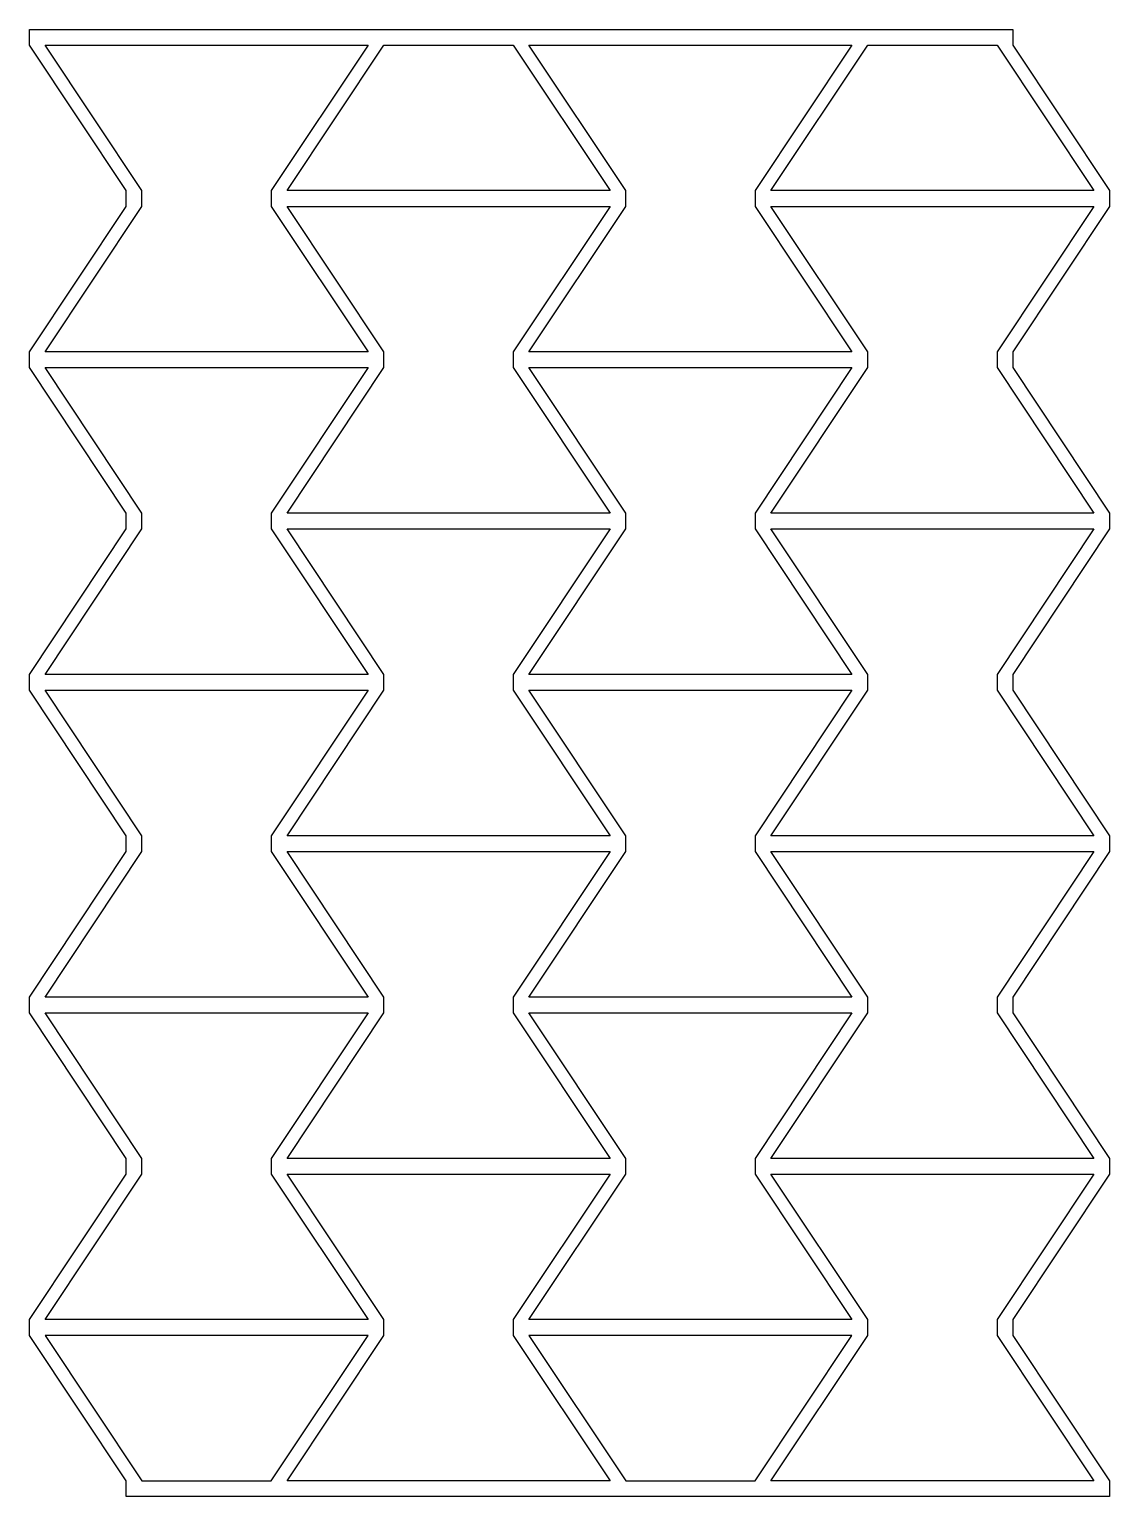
# Model space of a CAD drawing. Extents: x -0.035 to 0.635, y -0.005 to 0.905.
import ezdxf

# ---------------------------------------------------------------- set-up
doc = ezdxf.new("R2010")
doc.units = 0
doc.layers.add('MESH_EDGES', color=7, linetype='Continuous')

msp = doc.modelspace()

# ---------------------------------------------------------------- linework, layer by layer
at = {"layer": 'MESH_EDGES', "color": 7}
for p, q in [((-0.03488, 0.89512), (-0.03488, 0.90488)), ((-0.03488, 0.90488), (-0.02512, 0.90488)), ((-0.02512, 0.90488), (0.17512, 0.90488)), ((0.17512, 0.90488), (0.18488, 0.90488)), ((0.18488, 0.90488), (0.26512, 0.90488)), ((0.26512, 0.90488), (0.27488, 0.90488)), ((0.27488, 0.90488), (0.47512, 0.90488)), ((0.47512, 0.90488), (0.48488, 0.90488)), ((0.48488, 0.90488), (0.56512, 0.90488)), ((0.56512, 0.90488), (0.57488, 0.90488)), ((0.57488, 0.90488), (0.57488, 0.89512)), ((0.02512, 0.80488), (-0.03488, 0.89512)), ((0.03488, 0.80488), (-0.02512, 0.89512)), ((-0.02512, 0.89512), (0.17512, 0.89512)), ((0.17512, 0.89512), (0.11512, 0.80488)), ((0.12488, 0.80488), (0.18488, 0.89512)), ((0.18488, 0.89512), (0.26512, 0.89512)), ((0.26512, 0.89512), (0.32512, 0.80488)), ((0.33488, 0.80488), (0.27488, 0.89512)), ((0.27488, 0.89512), (0.47512, 0.89512)), ((0.47512, 0.89512), (0.41512, 0.80488)), ((0.42488, 0.80488), (0.48488, 0.89512)), ((0.48488, 0.89512), (0.56512, 0.89512)), ((0.56512, 0.89512), (0.62512, 0.80488)), ((0.57488, 0.89512), (0.63488, 0.80488)), ((0.02512, 0.79512), (0.02512, 0.80488)), ((0.03488, 0.79512), (0.03488, 0.80488)), ((0.11512, 0.80488), (0.11512, 0.79512)), ((0.32512, 0.80488), (0.12488, 0.80488)), ((0.33488, 0.79512), (0.33488, 0.80488)), ((0.41512, 0.80488), (0.41512, 0.79512)), ((0.62512, 0.80488), (0.42488, 0.80488)), ((0.63488, 0.80488), (0.63488, 0.79512)), ((-0.03488, 0.70488), (0.02512, 0.79512)), ((-0.02512, 0.70488), (0.03488, 0.79512)), ((0.11512, 0.79512), (0.17512, 0.70488)), ((0.18488, 0.70488), (0.12488, 0.79512)), ((0.12488, 0.79512), (0.32512, 0.79512)), ((0.32512, 0.79512), (0.26512, 0.70488)), ((0.27488, 0.70488), (0.33488, 0.79512)), ((0.41512, 0.79512), (0.47512, 0.70488)), ((0.48488, 0.70488), (0.42488, 0.79512)), ((0.42488, 0.79512), (0.62512, 0.79512)), ((0.62512, 0.79512), (0.56512, 0.70488)), ((0.63488, 0.79512), (0.57488, 0.70488)), ((-0.03488, 0.69512), (-0.03488, 0.70488)), ((0.17512, 0.70488), (-0.02512, 0.70488)), ((0.18488, 0.69512), (0.18488, 0.70488)), ((0.26512, 0.70488), (0.26512, 0.69512)), ((0.47512, 0.70488), (0.27488, 0.70488)), ((0.48488, 0.69512), (0.48488, 0.70488)), ((0.56512, 0.70488), (0.56512, 0.69512)), ((0.57488, 0.70488), (0.57488, 0.69512)), ((0.02512, 0.60488), (-0.03488, 0.69512)), ((0.03488, 0.60488), (-0.02512, 0.69512)), ((-0.02512, 0.69512), (0.17512, 0.69512)), ((0.17512, 0.69512), (0.11512, 0.60488)), ((0.12488, 0.60488), (0.18488, 0.69512)), ((0.26512, 0.69512), (0.32512, 0.60488)), ((0.33488, 0.60488), (0.27488, 0.69512)), ((0.27488, 0.69512), (0.47512, 0.69512)), ((0.47512, 0.69512), (0.41512, 0.60488)), ((0.42488, 0.60488), (0.48488, 0.69512)), ((0.56512, 0.69512), (0.62512, 0.60488)), ((0.57488, 0.69512), (0.63488, 0.60488)), ((0.02512, 0.59512), (0.02512, 0.60488)), ((0.03488, 0.59512), (0.03488, 0.60488)), ((0.11512, 0.60488), (0.11512, 0.59512)), ((0.32512, 0.60488), (0.12488, 0.60488)), ((0.33488, 0.59512), (0.33488, 0.60488)), ((0.41512, 0.60488), (0.41512, 0.59512)), ((0.62512, 0.60488), (0.42488, 0.60488)), ((0.63488, 0.60488), (0.63488, 0.59512)), ((-0.03488, 0.50488), (0.02512, 0.59512)), ((-0.02512, 0.50488), (0.03488, 0.59512)), ((0.11512, 0.59512), (0.17512, 0.50488)), ((0.18488, 0.50488), (0.12488, 0.59512)), ((0.12488, 0.59512), (0.32512, 0.59512)), ((0.32512, 0.59512), (0.26512, 0.50488)), ((0.27488, 0.50488), (0.33488, 0.59512)), ((0.41512, 0.59512), (0.47512, 0.50488)), ((0.48488, 0.50488), (0.42488, 0.59512)), ((0.42488, 0.59512), (0.62512, 0.59512)), ((0.62512, 0.59512), (0.56512, 0.50488)), ((0.63488, 0.59512), (0.57488, 0.50488)), ((-0.03488, 0.49512), (-0.03488, 0.50488)), ((0.17512, 0.50488), (-0.02512, 0.50488)), ((0.18488, 0.49512), (0.18488, 0.50488)), ((0.26512, 0.50488), (0.26512, 0.49512)), ((0.47512, 0.50488), (0.27488, 0.50488)), ((0.48488, 0.49512), (0.48488, 0.50488)), ((0.56512, 0.50488), (0.56512, 0.49512)), ((0.57488, 0.50488), (0.57488, 0.49512)), ((0.02512, 0.40488), (-0.03488, 0.49512)), ((0.03488, 0.40488), (-0.02512, 0.49512)), ((-0.02512, 0.49512), (0.17512, 0.49512)), ((0.17512, 0.49512), (0.11512, 0.40488)), ((0.12488, 0.40488), (0.18488, 0.49512)), ((0.26512, 0.49512), (0.32512, 0.40488)), ((0.33488, 0.40488), (0.27488, 0.49512)), ((0.27488, 0.49512), (0.47512, 0.49512)), ((0.47512, 0.49512), (0.41512, 0.40488)), ((0.42488, 0.40488), (0.48488, 0.49512)), ((0.56512, 0.49512), (0.62512, 0.40488)), ((0.57488, 0.49512), (0.63488, 0.40488)), ((0.02512, 0.39512), (0.02512, 0.40488)), ((0.03488, 0.39512), (0.03488, 0.40488)), ((0.11512, 0.40488), (0.11512, 0.39512)), ((0.32512, 0.40488), (0.12488, 0.40488)), ((0.33488, 0.39512), (0.33488, 0.40488)), ((0.41512, 0.40488), (0.41512, 0.39512)), ((0.62512, 0.40488), (0.42488, 0.40488)), ((0.63488, 0.40488), (0.63488, 0.39512)), ((-0.03488, 0.30488), (0.02512, 0.39512)), ((-0.02512, 0.30488), (0.03488, 0.39512)), ((0.11512, 0.39512), (0.17512, 0.30488)), ((0.18488, 0.30488), (0.12488, 0.39512)), ((0.12488, 0.39512), (0.32512, 0.39512)), ((0.32512, 0.39512), (0.26512, 0.30488)), ((0.27488, 0.30488), (0.33488, 0.39512)), ((0.41512, 0.39512), (0.47512, 0.30488)), ((0.48488, 0.30488), (0.42488, 0.39512)), ((0.42488, 0.39512), (0.62512, 0.39512)), ((0.62512, 0.39512), (0.56512, 0.30488)), ((0.63488, 0.39512), (0.57488, 0.30488)), ((-0.03488, 0.29512), (-0.03488, 0.30488)), ((0.17512, 0.30488), (-0.02512, 0.30488)), ((0.18488, 0.29512), (0.18488, 0.30488)), ((0.26512, 0.30488), (0.26512, 0.29512)), ((0.47512, 0.30488), (0.27488, 0.30488)), ((0.48488, 0.29512), (0.48488, 0.30488)), ((0.56512, 0.30488), (0.56512, 0.29512)), ((0.57488, 0.30488), (0.57488, 0.29512)), ((0.02512, 0.20488), (-0.03488, 0.29512)), ((0.03488, 0.20488), (-0.02512, 0.29512)), ((-0.02512, 0.29512), (0.17512, 0.29512)), ((0.17512, 0.29512), (0.11512, 0.20488)), ((0.12488, 0.20488), (0.18488, 0.29512)), ((0.26512, 0.29512), (0.32512, 0.20488)), ((0.33488, 0.20488), (0.27488, 0.29512)), ((0.27488, 0.29512), (0.47512, 0.29512)), ((0.47512, 0.29512), (0.41512, 0.20488)), ((0.42488, 0.20488), (0.48488, 0.29512)), ((0.56512, 0.29512), (0.62512, 0.20488)), ((0.57488, 0.29512), (0.63488, 0.20488)), ((0.02512, 0.19512), (0.02512, 0.20488)), ((0.03488, 0.19512), (0.03488, 0.20488)), ((0.11512, 0.20488), (0.11512, 0.19512)), ((0.32512, 0.20488), (0.12488, 0.20488)), ((0.33488, 0.19512), (0.33488, 0.20488)), ((0.41512, 0.20488), (0.41512, 0.19512)), ((0.62512, 0.20488), (0.42488, 0.20488)), ((0.63488, 0.20488), (0.63488, 0.19512)), ((-0.03488, 0.10488), (0.02512, 0.19512)), ((-0.02512, 0.10488), (0.03488, 0.19512)), ((0.11512, 0.19512), (0.17512, 0.10488)), ((0.18488, 0.10488), (0.12488, 0.19512)), ((0.12488, 0.19512), (0.32512, 0.19512)), ((0.32512, 0.19512), (0.26512, 0.10488)), ((0.27488, 0.10488), (0.33488, 0.19512)), ((0.41512, 0.19512), (0.47512, 0.10488)), ((0.48488, 0.10488), (0.42488, 0.19512)), ((0.42488, 0.19512), (0.62512, 0.19512)), ((0.62512, 0.19512), (0.56512, 0.10488)), ((0.63488, 0.19512), (0.57488, 0.10488)), ((-0.03488, 0.09512), (-0.03488, 0.10488)), ((0.17512, 0.10488), (-0.02512, 0.10488)), ((0.18488, 0.09512), (0.18488, 0.10488)), ((0.26512, 0.10488), (0.26512, 0.09512)), ((0.47512, 0.10488), (0.27488, 0.10488)), ((0.48488, 0.09512), (0.48488, 0.10488)), ((0.56512, 0.10488), (0.56512, 0.09512)), ((0.57488, 0.10488), (0.57488, 0.09512)), ((0.02512, 0.00488), (-0.03488, 0.09512)), ((-0.02512, 0.09512), (0.03488, 0.00488)), ((0.17512, 0.09512), (-0.02512, 0.09512)), ((0.11512, 0.00488), (0.17512, 0.09512)), ((0.12488, 0.00488), (0.18488, 0.09512)), ((0.26512, 0.09512), (0.32512, 0.00488)), ((0.27488, 0.09512), (0.33488, 0.00488)), ((0.47512, 0.09512), (0.27488, 0.09512)), ((0.41512, 0.00488), (0.47512, 0.09512)), ((0.42488, 0.00488), (0.48488, 0.09512)), ((0.56512, 0.09512), (0.62512, 0.00488)), ((0.57488, 0.09512), (0.63488, 0.00488)), ((0.02512, -0.00488), (0.02512, 0.00488)), ((0.03488, 0.00488), (0.11512, 0.00488)), ((0.32512, 0.00488), (0.12488, 0.00488)), ((0.33488, 0.00488), (0.41512, 0.00488)), ((0.62512, 0.00488), (0.42488, 0.00488)), ((0.63488, 0.00488), (0.63488, -0.00488)), ((0.03488, -0.00488), (0.02512, -0.00488)), ((0.11512, -0.00488), (0.03488, -0.00488)), ((0.12488, -0.00488), (0.11512, -0.00488)), ((0.32512, -0.00488), (0.12488, -0.00488)), ((0.33488, -0.00488), (0.32512, -0.00488)), ((0.41512, -0.00488), (0.33488, -0.00488)), ((0.42488, -0.00488), (0.41512, -0.00488)), ((0.62512, -0.00488), (0.42488, -0.00488)), ((0.63488, -0.00488), (0.62512, -0.00488))]:
    msp.add_line(p, q, dxfattribs=at)

doc.saveas('drawing.dxf')
